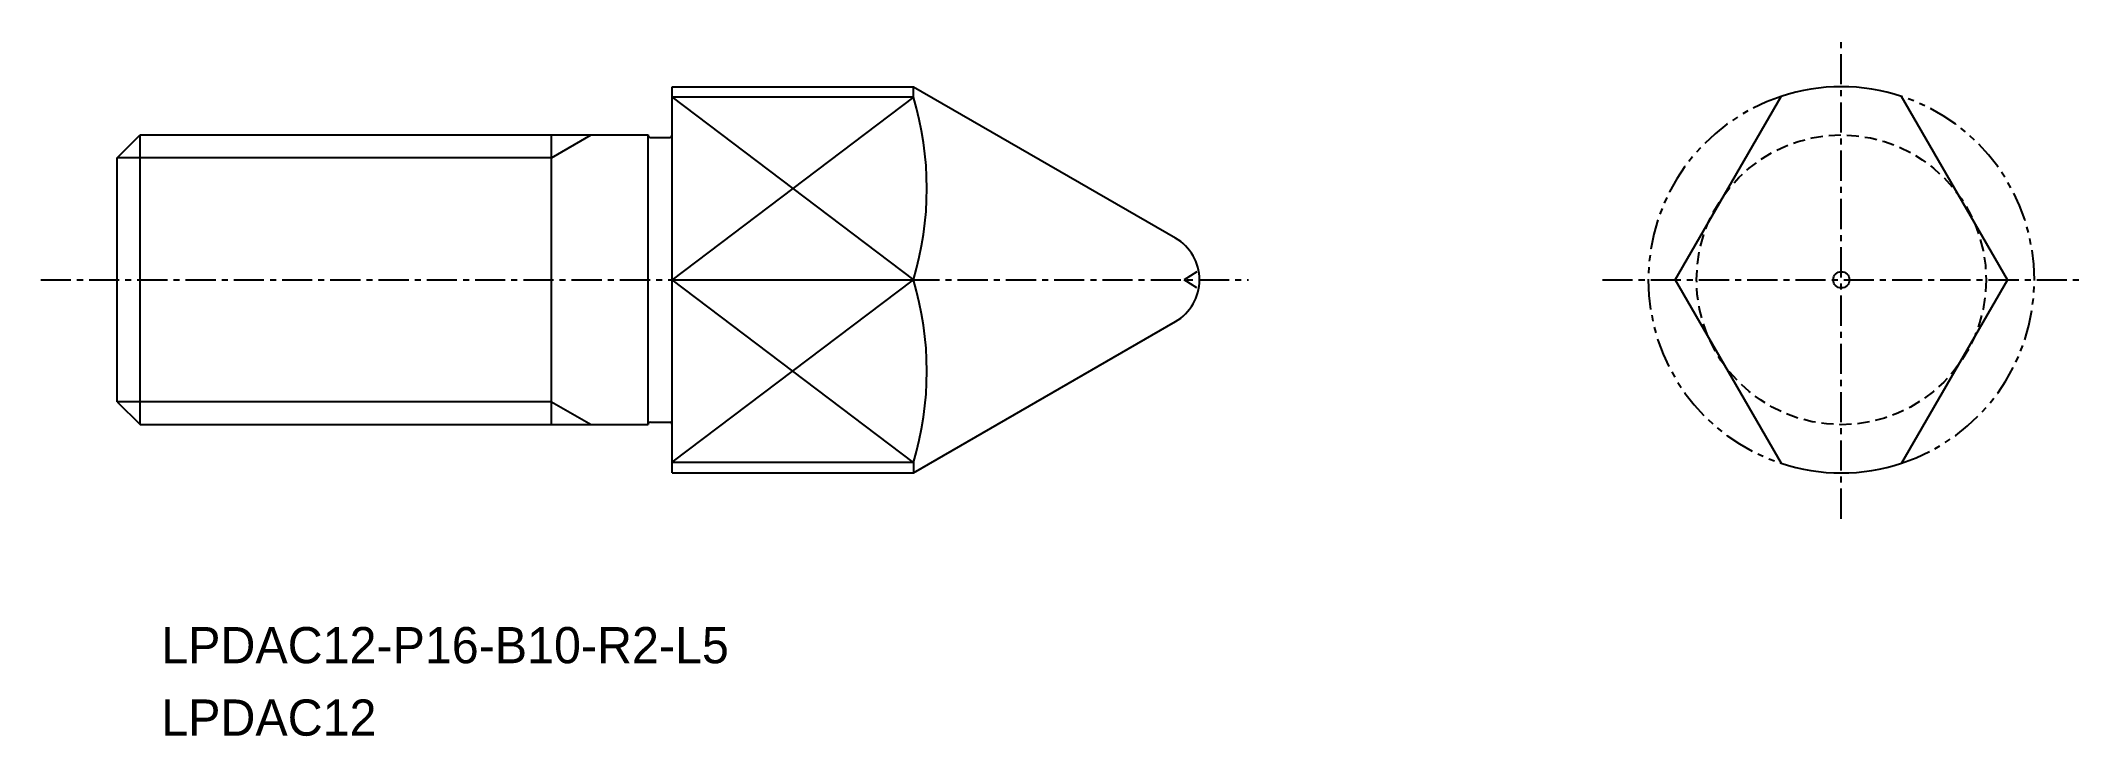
# Model space of a CAD drawing. Extents: x -1745.6 to -1661.1, y -753.1 to -724.3.
import ezdxf

# ---------------------------------------------------------------- set-up
doc = ezdxf.new("R2010")
doc.units = 0
for name, pattern in [('CENTER', [2, 1.25, -0.25, 0.25, -0.25]), ('DASHED', [0.75, 0.5, -0.25]), ('PHANTOM', [2.5, 1.25, -0.25, 0.25, -0.25, 0.25, -0.25])]:
    doc.linetypes.add(name, pattern=pattern)
doc.layers.get('0').update_dxf_attribs({"linetype": 'CONTINUOUS'})
doc.layers.add('CENTER', color=1, linetype='CENTER')

msp = doc.modelspace()

# ---------------------------------------------------------------- linework, layer by layer
for p, q in [((-1719.433, -742.178), (-1719.433, -726.178)), ((-1719.433, -726.178), (-1709.433, -726.178)), ((-1709.433, -726.607), (-1719.433, -726.607)), ((-1709.433, -726.607), (-1709.433, -726.178)), ((-1709.433, -726.178), (-1698.577, -732.446)), ((-1724.433, -728.178), (-1720.433, -728.178)), ((-1724.433, -740.178), (-1724.433, -728.178)), ((-1720.433, -740.178), (-1720.433, -728.178)), ((-1720.433, -740.178), (-1720.433, -728.178)), ((-1720.333, -728.278), (-1719.533, -728.278)), ((-1719.433, -728.178), (-1719.433, -728.178)), ((-1709.433, -742.178), (-1698.577, -735.911)), ((-1741.486, -740.178), (-1720.433, -740.178)), ((-1720.333, -740.078), (-1719.533, -740.078)), ((-1719.433, -740.178), (-1719.433, -740.178)), ((-1709.433, -741.75), (-1719.433, -741.75)), ((-1709.433, -741.75), (-1709.433, -742.178)), ((-1719.433, -742.178), (-1709.433, -742.178))]:
    msp.add_line(p, q)
at = {"color": 3, "linetype": 'CONTINUOUS'}
for p, q in [((-1709.433, -726.607), (-1719.433, -734.179)), ((-1719.433, -726.619), (-1709.433, -734.179)), ((-1724.433, -729.125), (-1722.793, -728.178)), ((-1724.433, -729.125), (-1742.433, -729.125)), ((-1709.433, -741.75), (-1719.433, -734.179)), ((-1719.433, -741.738), (-1709.433, -734.179)), ((-1724.433, -739.231), (-1742.433, -739.231)), ((-1724.433, -739.231), (-1722.793, -740.178))]:
    msp.add_line(p, q, dxfattribs=at)
at = {"color": 7, "linetype": 'CONTINUOUS'}
for p, q in [((-1677.864, -734.179), (-1673.477, -726.579)), ((-1664.089, -734.179), (-1668.477, -726.579)), ((-1742.433, -729.125), (-1741.486, -728.178)), ((-1741.486, -740.178), (-1741.486, -728.178)), ((-1741.486, -728.178), (-1724.433, -728.178)), ((-1742.433, -739.231), (-1742.433, -729.125)), ((-1719.433, -734.179), (-1709.433, -734.179)), ((-1677.864, -734.179), (-1673.477, -741.778)), ((-1664.089, -734.179), (-1668.477, -741.778)), ((-1742.433, -739.231), (-1741.486, -740.178))]:
    msp.add_line(p, q, dxfattribs=at)
at = {"color": 3}
for p in [(-1697.693, -733.842), (-1697.693, -734.515)]:
    msp.add_line(p, (-1698.213, -734.179), dxfattribs=at)
at = {"color": 3, "linetype": 'DASHED'}
msp.add_circle((-1670.977, -734.179), 6, dxfattribs=at)
msp.add_circle((-1670.977, -734.179), 0.338)
at = {"color": 7, "linetype": 'CONTINUOUS'}
for centre, start, end in [((-1722.043, -730.393), 343.2902, 16.7096), ((-1722.043, -737.964), 343.2904, 16.7098)]:
    msp.add_arc(centre, 13.166, start, end, dxfattribs=at)
at = {"color": 3, "linetype": 'PHANTOM'}
for start, end in [(108.20996, 251.79004), (288.20996, 71.79004)]:
    msp.add_arc((-1670.977, -734.179), 8, start, end, dxfattribs=at)
for centre, radius, start, end in [((-1670.977, -734.179), 8, 71.79004, 108.20996), ((-1720.333, -728.178), 0.1, 180, 270), ((-1719.533, -728.178), 0.1, 270, 0), ((-1699.577, -734.179), 2, 300, 59.99977), ((-1720.333, -740.178), 0.1, 90, 180), ((-1719.533, -740.178), 0.1, 0, 90), ((-1670.977, -734.179), 8, 251.79004, 288.20996)]:
    msp.add_arc(centre, radius, start, end)
at = {"layer": 'CENTER', "color": 1, "linetype": 'CENTER'}
for p, q in [((-1670.977, -744.078), (-1670.977, -724.278)), ((-1745.601, -734.179), (-1695.541, -734.179)), ((-1680.877, -734.179), (-1661.077, -734.179))]:
    msp.add_line(p, q, dxfattribs=at)

# ---------------------------------------------------------------- texts
for s, p in [('LPDAC12-P16-B10-R2-L5', (-1740.608, -750.061)), ('LPDAC12', (-1740.608, -753.061))]:
    msp.add_text(s, height=1.5).set_placement(p)

doc.saveas('drawing.dxf')
